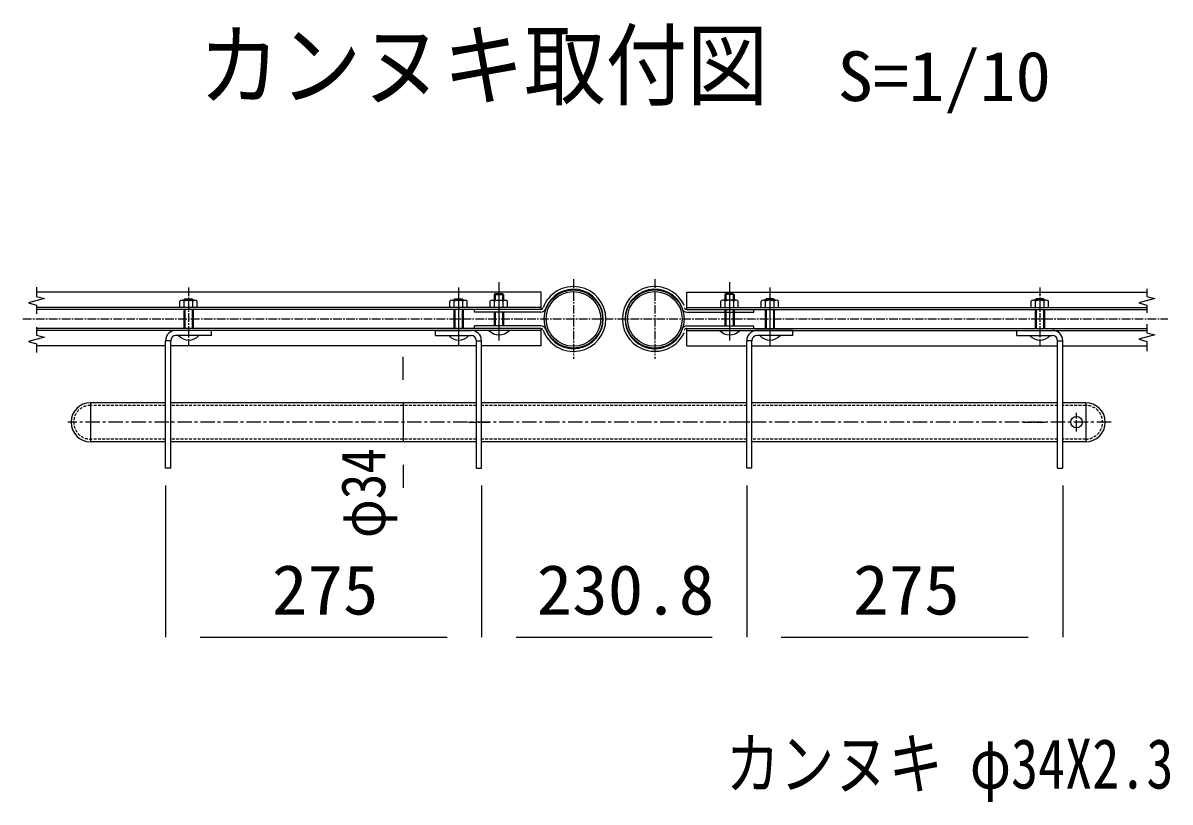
# Model space of a CAD drawing. Units: millimetres, scale not verified, with parts at other scales. Extents: x -5348 to 5454, y -3899 to 2801.
# Drawn here: x 2425 to 4421, y 1178 to 2535 of the extents above; entities that cross this region are included whole.
import ezdxf
from ezdxf.enums import TextEntityAlignment as Align

# ---------------------------------------------------------------- set-up
doc = ezdxf.new("R2010")
doc.units = ezdxf.units.MM
doc.header["$LTSCALE"] = 20
for name, pattern in [('USER1', [1.125, 0.75, -0.125, 0.125, -0.125]), ('USER3', [0.375, 0.25, -0.125]), ('USER5', [2, 1.25, -0.25, 0.25, -0.25])]:
    doc.linetypes.add(name, pattern=pattern)
doc.layers.add('0-0_7詳細', color=7, linetype='Continuous', lineweight=25)
doc.layers.add('0-3_6文字', color=7, linetype='Continuous', lineweight=25)
doc.styles.add('ＭＳ ゴシック', font='')
doc.styles.get('ＭＳ ゴシック').set_extended_font_data('MS Gothic')

msp = doc.modelspace()

# ---------------------------------------------------------------- linework, layer by layer
at = {"layer": '0-0_7詳細', "color": 1}
for p, q in [((3252.85, 2083.62), (3252.85, 1982.12)), ((3654.45, 2083.62), (3654.45, 1982.12)), ((3182.85, 2074.62), (3182.85, 1973.12)), ((3724.45, 2074.62), (3724.45, 1973.12)), ((3086.46, 1913.84), (3086.46, 1953.84)), ((3193.85, 1873.84), (3066.46, 1873.84)), ((3086.46, 1873.84), (3086.46, 1805.84)), ((3193.85, 1805.84), (3066.46, 1805.84)), ((3086.46, 1765.84), (3086.46, 1725.84)), ((2672.85, 1729.84), (2672.85, 1465.64)), ((3222.85, 1729.84), (3222.85, 1465.64)), ((3222.85, 1729.84), (3222.85, 1465.64)), ((3684.45, 1729.84), (3684.45, 1465.64)), ((3684.45, 1729.84), (3684.45, 1465.64)), ((4234.45, 1729.84), (4234.45, 1465.64)), ((2732.85, 1465.64), (3162.85, 1465.64)), ((3282.85, 1465.64), (3624.45, 1465.64)), ((3744.45, 1465.64), (4174.45, 1465.64))]:
    msp.add_line(p, q, dxfattribs=at)
at = {"layer": '0-0_7詳細', "color": 1, "linetype": 'USER1'}
for p, q in [((3382.85, 2088.94), (3382.85, 1950.34)), ((3524.45, 2088.94), (3524.45, 1950.34)), ((2712.85, 2074.62), (2712.85, 1973.12)), ((4194.45, 2074.62), (4194.45, 1973.12)), ((2424.67, 2019.64), (4417.33, 2019.64)), ((3199.89, 1839.84), (3236.25, 1839.84)), ((3707.41, 1839.84), (3671.04, 1839.84)), ((4166.19, 1839.84), (4202.55, 1839.84)), ((4258.35, 1823.54), (4258.35, 1855.98))]:
    msp.add_line(p, q, dxfattribs=at)
at = {"layer": '0-0_7詳細'}
for p, q in [((3326.85, 2066.24), (2448.19, 2066.24)), ((3246.45, 2063.84), (3244.85, 2062.24)), ((3244.85, 2062.24), (3244.85, 2052.44)), ((3244.85, 2062.24), (3260.85, 2062.24)), ((3246.45, 2063.84), (3246.45, 2052.44)), ((3246.45, 2063.84), (3259.25, 2063.84)), ((3259.25, 2063.84), (3259.25, 2052.44)), ((3260.85, 2062.24), (3259.25, 2063.84)), ((3260.85, 2062.24), (3260.85, 2052.44)), ((3326.85, 2036.24), (3326.85, 2066.24)), ((3580.45, 2036.24), (3580.45, 2066.24)), ((3580.45, 2066.24), (4380.99, 2066.24)), ((3662.45, 2062.24), (3646.45, 2062.24)), ((3646.45, 2062.24), (3646.45, 2052.44)), ((3660.85, 2063.84), (3648.05, 2063.84)), ((3660.85, 2063.84), (3662.45, 2062.24)), ((3660.85, 2063.84), (3660.85, 2052.44)), ((3662.45, 2062.24), (3662.45, 2052.44)), ((3326.85, 2039.44), (2448.19, 2039.44)), ((2697.85, 2039.44), (2697.85, 2050.84)), ((2701.48, 2052.44), (2724.36, 2052.44)), ((2704.85, 2053.24), (2720.85, 2053.24)), ((2705.35, 2039.44), (2705.35, 2050.84)), ((2706.45, 2054.84), (2706.45, 2052.44)), ((2706.45, 2054.84), (2719.25, 2054.84)), ((2720.85, 2053.24), (2719.25, 2054.84)), ((2719.25, 2054.84), (2719.25, 2052.44)), ((2720.35, 2039.44), (2720.35, 2050.84)), ((2720.85, 2053.24), (2720.85, 2052.44)), ((2727.85, 2039.44), (2727.85, 2050.84)), ((3167.85, 2039.44), (3167.85, 2050.84)), ((3171.48, 2052.44), (3194.36, 2052.44)), ((3176.45, 2054.84), (3174.85, 2053.24)), ((3174.85, 2053.24), (3190.85, 2053.24)), ((3174.85, 2053.24), (3174.85, 2052.44)), ((3175.35, 2039.44), (3175.35, 2050.84)), ((3176.45, 2054.84), (3189.25, 2054.84)), ((3176.45, 2054.84), (3176.45, 2052.44)), ((3190.35, 2039.44), (3190.35, 2050.84)), ((3190.85, 2053.24), (3190.85, 2052.44)), ((3197.85, 2039.44), (3197.85, 2050.84)), ((3237.85, 2039.44), (3237.85, 2050.84)), ((3267.85, 2039.44), (3237.85, 2039.44)), ((3241.48, 2052.44), (3264.36, 2052.44)), ((3245.35, 2039.44), (3245.35, 2050.84)), ((3260.35, 2039.44), (3260.35, 2050.84)), ((3267.85, 2039.44), (3267.85, 2050.84)), ((3580, 2039.44), (4380.99, 2039.44)), ((3639.45, 2039.44), (3639.45, 2050.84)), ((3639.45, 2039.44), (3669.45, 2039.44)), ((3665.81, 2052.44), (3642.94, 2052.44)), ((3646.95, 2039.44), (3646.95, 2050.84)), ((3661.95, 2039.44), (3661.95, 2050.84)), ((3669.45, 2039.44), (3669.45, 2050.84)), ((3709.45, 2039.44), (3709.45, 2050.84)), ((3735.81, 2052.44), (3712.94, 2052.44)), ((3716.45, 2053.24), (3718.05, 2054.84)), ((3716.45, 2053.24), (3716.45, 2052.44)), ((3732.45, 2053.24), (3716.45, 2053.24)), ((3716.95, 2039.44), (3716.95, 2050.84)), ((3730.85, 2054.84), (3718.05, 2054.84)), ((3718.05, 2054.84), (3718.05, 2052.44)), ((3730.85, 2054.84), (3730.85, 2052.44)), ((3730.85, 2054.84), (3732.45, 2053.24)), ((3731.95, 2039.44), (3731.95, 2050.84)), ((3732.45, 2053.24), (3732.45, 2052.44)), ((3739.45, 2039.44), (3739.45, 2050.84)), ((4179.45, 2039.44), (4179.45, 2050.84)), ((4205.81, 2052.44), (4182.94, 2052.44)), ((4202.45, 2053.24), (4186.45, 2053.24)), ((4186.45, 2053.24), (4186.45, 2052.44)), ((4186.95, 2039.44), (4186.95, 2050.84)), ((4200.85, 2054.84), (4188.05, 2054.84)), ((4200.85, 2054.84), (4202.45, 2053.24)), ((4200.85, 2054.84), (4200.85, 2052.44)), ((4201.95, 2039.44), (4201.95, 2050.84)), ((4202.45, 2053.24), (4202.45, 2052.44)), ((4209.45, 2039.44), (4209.45, 2050.84)), ((3326.07, 2036.24), (2448.19, 2036.24)), ((2704.85, 2036.24), (2704.85, 2003.04)), ((2706.45, 2036.24), (2706.45, 2003.04)), ((2719.25, 2036.24), (2719.25, 2003.04)), ((2720.85, 2036.24), (2720.85, 2003.04)), ((3174.85, 2036.24), (3174.85, 2003.04)), ((3176.45, 2036.24), (3176.45, 2003.04)), ((3189.25, 2036.24), (3189.25, 2003.04)), ((3190.85, 2036.24), (3190.85, 2003.04)), ((3210.34, 2031.64), (3210.34, 2036.24)), ((3326.07, 2031.64), (3210.34, 2031.64)), ((3244.85, 2031.64), (3244.85, 2007.64)), ((3246.45, 2031.64), (3246.45, 2007.64)), ((3259.25, 2031.64), (3259.25, 2007.64)), ((3260.85, 2031.64), (3260.85, 2007.64)), ((3580, 2036.24), (4380.99, 2036.24)), ((3580, 2031.64), (3696.95, 2031.64)), ((3646.45, 2035.64), (3646.45, 2007.64)), ((3648.05, 2035.64), (3648.05, 2007.64)), ((3660.85, 2035.64), (3660.85, 2007.64)), ((3662.45, 2035.64), (3662.45, 2007.64)), ((3696.95, 2031.64), (3696.95, 2036.24)), ((3716.45, 2036.24), (3716.45, 2003.04)), ((3718.05, 2036.24), (3718.05, 2003.04)), ((3730.85, 2036.24), (3730.85, 2003.04)), ((3732.45, 2036.24), (3732.45, 2003.04)), ((4186.45, 2036.24), (4186.45, 2003.04)), ((4188.05, 2036.24), (4188.05, 2003.04)), ((4200.85, 2036.24), (4200.85, 2003.04)), ((4202.45, 2036.24), (4202.45, 2003.04)), ((3326.07, 2003.04), (2448.19, 2003.04)), ((3326.85, 1999.84), (2448.19, 1999.84)), ((2752.85, 1999.84), (2690.85, 1999.84)), ((2752.85, 1990.84), (2752.85, 1999.84)), ((3142.85, 1990.84), (3142.85, 1999.84)), ((3142.85, 1999.84), (3204.85, 1999.84)), ((3326.07, 2007.64), (3210.34, 2007.64)), ((3210.34, 2003.04), (3210.34, 2007.64)), ((3326.85, 1973.04), (3326.85, 2003.04)), ((3580, 2007.64), (3696.95, 2007.64)), ((3580, 2003.04), (4380.99, 2003.04)), ((3580, 1999.84), (4380.99, 1999.84)), ((3580.45, 1973.04), (3580.45, 2003.04)), ((3696.95, 2003.04), (3696.95, 2007.64)), ((3764.45, 1999.84), (3702.45, 1999.84)), ((3764.45, 1990.84), (3764.45, 1999.84)), ((4154.45, 1999.84), (4216.45, 1999.84)), ((4154.45, 1990.84), (4154.45, 1999.84)), ((2681.85, 1981.84), (2672.85, 1981.84)), ((2672.85, 1759.84), (2672.85, 1981.84)), ((2681.85, 1759.84), (2681.85, 1981.84)), ((2752.85, 1990.84), (2690.85, 1990.84)), ((3142.85, 1990.84), (3204.85, 1990.84)), ((3213.85, 1981.84), (3222.85, 1981.84)), ((3213.85, 1759.84), (3213.85, 1981.84)), ((3222.85, 1759.84), (3222.85, 1981.84)), ((3693.45, 1981.84), (3684.45, 1981.84)), ((3684.45, 1759.84), (3684.45, 1981.84)), ((3693.45, 1759.84), (3693.45, 1981.84)), ((3764.45, 1990.84), (3702.45, 1990.84)), ((4154.45, 1990.84), (4216.45, 1990.84)), ((4225.45, 1981.84), (4234.45, 1981.84)), ((4225.45, 1759.84), (4225.45, 1981.84)), ((4234.45, 1759.84), (4234.45, 1981.84)), ((2672.85, 1973.04), (2448.19, 1973.04)), ((3213.85, 1973.04), (2681.85, 1973.04)), ((3326.85, 1973.04), (3222.85, 1973.04)), ((3580.45, 1973.04), (3684.45, 1973.04)), ((3693.45, 1973.04), (4225.45, 1973.04)), ((4234.45, 1973.04), (4380.99, 1973.04)), ((2542.35, 1873.84), (2542.35, 1805.84)), ((2542.35, 1873.84), (2542.35, 1805.84)), ((2672.85, 1873.84), (2542.35, 1873.84)), ((3213.85, 1873.84), (2681.85, 1873.84)), ((3684.45, 1873.84), (3222.85, 1873.84)), ((4225.45, 1873.84), (3693.45, 1873.84)), ((4274.35, 1873.84), (4234.45, 1873.84)), ((4274.35, 1873.84), (4274.35, 1805.84)), ((2672.85, 1805.84), (2542.35, 1805.84)), ((3213.85, 1805.84), (2681.85, 1805.84)), ((3684.45, 1805.84), (3222.85, 1805.84)), ((4225.45, 1805.84), (3693.45, 1805.84)), ((4274.35, 1805.84), (4234.45, 1805.84)), ((2681.85, 1759.84), (2672.85, 1759.84)), ((3213.85, 1759.84), (3222.85, 1759.84)), ((3693.45, 1759.84), (3684.45, 1759.84)), ((4225.45, 1759.84), (4234.45, 1759.84))]:
    msp.add_line(p, q, dxfattribs=at)
at = {"layer": '0-0_7詳細', "linetype": 'USER3'}
for p, q in [((2672.85, 1869.24), (2542.35, 1869.24)), ((3213.85, 1869.24), (2681.85, 1869.24)), ((3684.45, 1869.24), (3222.85, 1869.24)), ((4225.45, 1869.24), (3693.45, 1869.24)), ((4274.35, 1869.24), (4234.45, 1869.24)), ((2672.85, 1810.44), (2542.35, 1810.44)), ((3213.85, 1810.44), (2681.85, 1810.44)), ((3684.45, 1810.44), (3222.85, 1810.44)), ((4225.45, 1810.44), (3693.45, 1810.44)), ((4274.35, 1810.44), (4234.45, 1810.44))]:
    msp.add_line(p, q, dxfattribs=at)
at = {"layer": '0-0_7詳細', "color": 1, "linetype": 'USER5'}
msp.add_line((4318.5, 1839.84), (2503.01, 1839.84), dxfattribs=at)
at = {"layer": '0-0_7詳細'}
for points in [[(2448.19, 2074.9), (2448.19, 2058.74), (2462.18, 2054.99), (2434.19, 2047.49), (2448.19, 2043.74), (2448.19, 2028.58)], [(3646.45, 2062.24), (3648.05, 2063.84), (3648.05, 2052.44)], [(4380.99, 2072), (4380.99, 2058.74), (4394.99, 2054.99), (4367, 2047.49), (4380.99, 2043.74), (4380.99, 2030.39)], [(2706.45, 2054.84), (2704.85, 2053.24), (2704.85, 2052.44)], [(3190.85, 2053.24), (3189.25, 2054.84), (3189.25, 2052.44)], [(4186.45, 2053.24), (4188.05, 2054.84), (4188.05, 2052.44)], [(2448.19, 2005.59), (2448.19, 1991.54), (2462.18, 1987.79), (2434.19, 1980.29), (2448.19, 1976.54), (2448.19, 1961.29)], [(4380.99, 2010.65), (4380.99, 1995.54), (4394.99, 1991.79), (4367, 1984.29), (4380.99, 1980.54), (4380.99, 1963.71)]]:
    msp.add_lwpolyline(points, dxfattribs=at)
for centre, radius in [((3382.85, 2019.64), 50.8), ((3382.85, 2019.64), 47.6), ((3524.45, 2019.64), 50.8), ((3524.45, 2019.64), 47.6), ((4258.35, 1839.84), 10)]:
    msp.add_circle(centre, radius, dxfattribs=at)
for centre, radius, start, end in [((3382.85, 2019.64), 56.4, 199.94144, 160.05856), ((3382.85, 2019.64), 51.8, 199.94144, 160.05856), ((3524.45, 2019.64), 56.4, 24.40065, 335.59935), ((3524.45, 2019.64), 51.8, 24.40065, 335.59935), ((2701.6, 2047.25), 5.19, 43.75516, 136.24484), ((2712.85, 2034.06), 18.38, 65.91485, 114.08515), ((2724.1, 2047.26), 5.18, 43.62212, 136.37788), ((3171.6, 2047.25), 5.19, 43.75516, 136.24484), ((3182.85, 2034.06), 18.38, 65.91485, 114.08515), ((3194.1, 2047.26), 5.18, 43.62212, 136.37788), ((3241.6, 2047.25), 5.19, 43.75516, 136.24484), ((3252.85, 2034.06), 18.38, 65.91485, 114.08515), ((3264.1, 2047.26), 5.18, 43.62212, 136.37788), ((3326.07, 2040.24), 4, 270, 340.05856), ((3326.07, 2040.24), 8.6, 270, 340.05856), ((3580, 2040.84), 9.2, 204.40065, 270), ((3580, 2040.84), 4.6, 204.40065, 270), ((3643.2, 2047.26), 5.18, 43.62212, 136.37788), ((3654.45, 2034.06), 18.38, 65.91485, 114.08515), ((3665.7, 2047.25), 5.19, 43.75516, 136.24484), ((3713.2, 2047.26), 5.18, 43.62212, 136.37788), ((3724.45, 2034.06), 18.38, 65.91485, 114.08515), ((3735.7, 2047.25), 5.19, 43.75516, 136.24484), ((4183.2, 2047.26), 5.18, 43.62212, 136.37788), ((4194.45, 2034.06), 18.38, 65.91485, 114.08515), ((4205.7, 2047.25), 5.19, 43.75516, 136.24484), ((2690.85, 1981.84), 18, 90, 180), ((3204.85, 1981.84), 18, 0, 90), ((3253.26, 2015.16), 23.32, 221.06115, 318.93885), ((3326.07, 1999.04), 8.6, 19.94144, 90), ((3326.07, 1999.04), 4, 19.94144, 90), ((3580, 1998.44), 9.2, 90, 155.59935), ((3580, 1998.44), 4.6, 90, 155.59935), ((3654.86, 2015.16), 23.32, 221.06115, 318.93885), ((3702.45, 1981.84), 18, 90, 180), ((4216.45, 1981.84), 18, 0, 90), ((2690.85, 1981.84), 9, 90, 180), ((2713.26, 2006.16), 23.32, 221.06115, 318.93885), ((3183.26, 2006.16), 23.32, 221.06115, 318.93885), ((3204.85, 1981.84), 9, 0, 90), ((3702.45, 1981.84), 9, 90, 180), ((3724.86, 2006.16), 23.32, 221.06115, 318.93885), ((4194.86, 2006.16), 23.32, 221.06115, 318.93885), ((4216.45, 1981.84), 9, 0, 90), ((2542.35, 1839.84), 34, 90, 270), ((4274.35, 1839.84), 34, 270, 90)]:
    msp.add_arc(centre, radius, start, end, dxfattribs=at)
at = {"layer": '0-0_7詳細', "linetype": 'USER3'}
for centre, start, end in [((2542.35, 1839.84), 90, 270), ((4274.35, 1839.84), 270, 90)]:
    msp.add_arc(centre, 29.4, start, end, dxfattribs=at)

# ---------------------------------------------------------------- texts
at = {"layer": '0-0_7詳細', "style": 'ＭＳ ゴシック', "width": 0.85}
msp.add_text('φ34', height=76.97, rotation=90, dxfattribs=at).set_placement((3078.22, 1638.14), align=Align.BOTTOM_LEFT)
at = {"layer": '0-0_7詳細', "style": 'ＭＳ ゴシック', "width": 1.05}
for s, p in [('275', (2857.85, 1478.99)), ('230.8', (3318.65, 1478.99)), ('275', (3869.45, 1478.99))]:
    msp.add_text(s, height=86.66, dxfattribs=at).set_placement(p, align=Align.BOTTOM_LEFT)
at = {"layer": '0-3_6文字', "style": 'ＭＳ ゴシック'}
for s, height, width, p in [('カンヌキ取付図', 115.4, 0.9, (2730.44, 2369.23)), ('S=1/10', 86.66, 1.05, (3842.57, 2373.03)), ('カンヌキ φ34X2.3', 86.59, 0.8, (3647.72, 1175.99))]:
    msp.add_text(s, height=height, dxfattribs=dict(at, width=width)).set_placement(p, align=Align.BOTTOM_LEFT)

doc.saveas('drawing.dxf')
